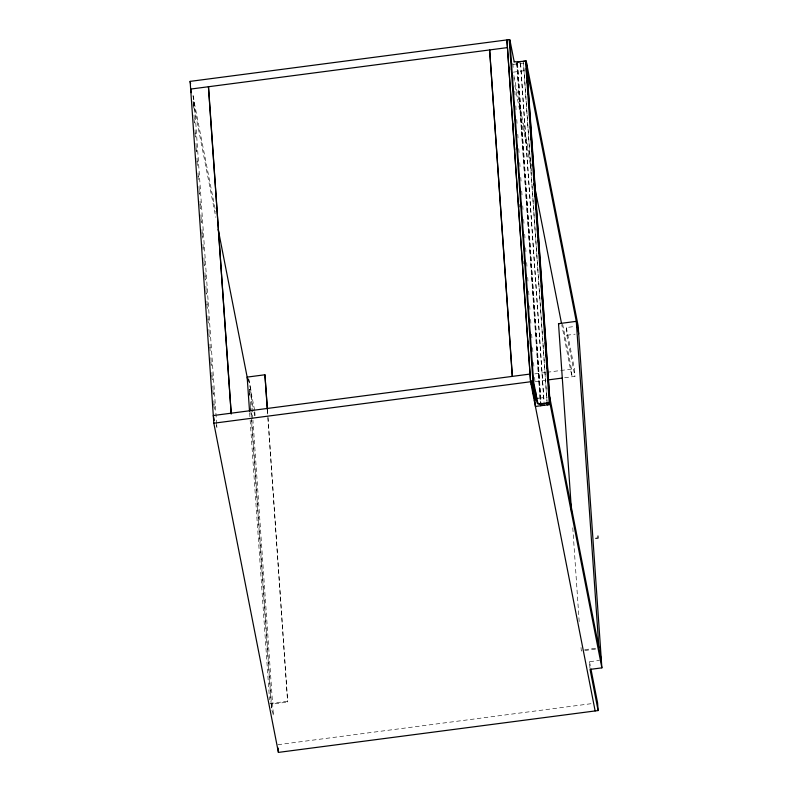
<?xml version="1.0" encoding="UTF-8"?>
<svg xmlns="http://www.w3.org/2000/svg" width="792" height="792" viewBox="0 0 792 792"><rect width="100%" height="100%" fill="white"/><g stroke="black" fill="none" stroke-linecap="round" stroke-linejoin="round"><path stroke-width="0.59" stroke-dasharray="3.96 2.97" d="M216.661 424.017L194.268 101.257L193.07 101.416L193.505 107.573M512.84 64.459L524.225 62.964M513.374 72.151L527.036 70.359M564.637 377.744L574.933 376.398L566.864 335.254L566.329 327.561L574.616 326.472M566.864 335.254L575.15 334.165M252.836 418.859L250.787 389.288L249.589 389.446L250.015 395.604M534.758 373.903L545.757 372.458M546.985 372.299L574.398 368.706L574.933 376.398M535.283 381.595L546.292 380.15M539.431 398.158L547.401 397.119M584.714 649.678L596.554 648.123M595.525 649.113L581.328 650.974L580.823 645.213M269.805 703.563L287.565 701.237L287.734 702.068L271.171 704.236L250.915 412.276M589.961 668.299L589.505 661.716L598.98 660.469M277.883 744.708L592.178 703.563M516.711 62.261L540.659 404.514M566.329 327.561L574.398 368.706M513.85 75.527L531.699 166.508M562.637 324.215L571.438 369.102L571.972 376.784L561.746 324.621M514.859 85.645L531.511 170.557M589.505 661.716L590.693 667.765M193.139 95.505L194.268 101.257M250.787 389.288L248.52 377.774L248.777 381.477M192.971 95.901L215.761 212.078M248.53 379.091L254.697 410.563M193.03 101.168L215.82 217.355M249.539 389.209L253.806 410.989M254.044 412.196L254.757 415.83M216.236 424.264L216.691 426.561M271.171 704.236L273.428 715.75L252.915 420.087M572.784 527.779L579.368 624.274M547.084 402.425L523.462 62.647L546.916 400.782M520.582 63.439L544.035 401.584M520.502 63.033L544.213 404.87M517.542 63.419L540.995 401.554M517.384 63.419L541.015 404.029M516.79 63.499L540.253 401.633M512.81 63.469L513.147 67.587M513.84 77.458L514.097 81.16M514.78 91.031L515.117 95.971M515.81 105.841L516.067 110.365M516.75 119.414L517.087 124.354M517.77 134.224L518.027 137.927M518.72 148.619L519.057 152.737M519.74 162.607L520.087 167.548M520.77 177.418L521.027 181.12M521.71 190.991L522.057 195.931M522.74 205.801L522.997 209.504M523.68 219.374L524.027 224.314M524.71 234.185L524.967 237.887M525.65 247.757L525.987 252.697M526.68 262.568L526.937 266.27M527.7 277.378L527.957 281.081M528.64 290.951L528.987 295.891M529.67 305.762L529.927 309.464M530.61 319.334L530.957 324.274M531.64 334.145L531.897 337.847M532.58 347.718L532.927 352.658M533.61 362.528L533.867 366.231M534.64 377.338L534.897 381.041M267.478 410.108L287.734 702.068M267.32 409.276L267.825 416.661M267.914 417.899L287.565 701.237M254.777 411.662L255.083 416.057M250.44 401.762L251.123 411.622M251.213 412.85L251.638 419.017M251.717 420.245L271.884 710.978M249.46 391.327L249.807 396.257M250.49 406.108L250.826 411.038M249.638 412.83L250.064 418.988M250.153 420.215L269.547 699.861M216.741 425.255L216.919 427.72M194.01 114.969L194.525 122.354M195.04 129.749L195.555 137.135M195.98 143.303L196.574 151.925M197 158.083L197.515 165.469M198.03 172.864L198.455 179.022M198.97 186.417L199.485 193.812M200 201.198L200.505 208.593M200.94 214.751L201.445 222.146M201.96 229.531L202.564 238.154M202.99 244.312L203.415 250.48M203.93 257.865L204.435 265.261M204.95 272.646L205.465 280.041M205.89 286.199L206.405 293.594M206.92 300.98L207.425 308.375M207.94 315.77L208.454 323.156M208.88 329.323L209.395 336.709M209.91 344.104L210.335 350.262M210.85 357.657L211.365 365.043M211.87 372.438L212.385 379.823M212.81 385.991L213.414 394.614M213.84 400.772L214.434 409.395M193.04 104.524L193.297 108.227M194.06 119.315L194.317 123.007M195 132.858L195.347 137.788M196.03 147.649L196.287 151.341M196.97 161.192L197.228 164.894M197.99 175.982L198.248 179.675M199.02 190.763L199.277 194.456M199.96 204.316L200.307 209.237M200.99 219.097L201.237 222.79M201.93 232.65L202.267 237.58M202.95 247.431L203.118 249.896M203.98 262.211L204.237 265.914M204.92 275.764L205.257 280.695M205.94 290.545L206.197 294.248M206.88 304.098L207.227 309.028M207.91 318.879L208.167 322.582M208.93 333.67L209.108 336.125M209.87 347.213L210.127 350.915M210.9 362.003L211.157 365.696M211.84 375.547L212.177 380.477M212.86 390.337L213.117 394.03M213.8 403.88L214.147 408.811"/><path stroke-width="1.19" d="M530.61 381.962L533.61 381.784L537.649 402.356A2.396 1.673 -4 0 0 540.342 403.692L549.896 402.861L601.88 667.854L590.04 669.398L598.108 710.553L278.408 752.4L213.83 423.215L190.12 81.378L509.226 39.61L509.899 39.937L513.939 60.519A2.396 1.673 -4 0 0 516.632 61.845L526.185 61.024L578.17 326.007L601.88 667.854M507.395 47.609L190.654 89.07L191.367 92.704M517.305 62.182L520.849 61.717M523.225 61.41L525.591 61.103L525.829 62.33M571.596 512.167L558.518 323.68L576.279 321.354L598.93 647.816M267.389 408.87L264.924 374.774L247.163 377.101L249.559 411.592M530.036 374.062L213.295 415.533L214.246 420.364M213.83 423.215L530.571 381.754L595.148 710.939M548.737 379.833L562.191 378.071M531.056 384.229L531.65 384.15L531.472 381.685M535.58 391.733L535.927 396.673L534.145 396.901L533.501 393.614L532.907 393.693L532.056 381.348M534.877 398.752L538.293 398.307M534.283 400.683L534.877 400.603L534.234 397.317L536.006 397.079L537.134 402.841A2.396 1.673 -4 0 0 539.827 404.177L540.421 404.098L540.738 405.752M549.371 401.702L549.539 404.177L547.252 404.9L547.084 402.425M595.732 538.392L598.099 538.085L597.95 535.946M600.148 660.32L601.346 660.162L549.678 396.822M527.036 70.359L578.704 333.699M534.135 183.902L534.61 186.328M535.085 188.753L561.508 323.413M558.518 323.68L558.687 324.512M549.539 404.177L549.302 402.94L541.015 404.029L541.253 405.257L544.292 405.286M590.931 668.973L597.584 702.86L598.108 710.553M535.927 396.673L533.016 381.863L531.244 382.09L531.65 384.15M531.363 380.803L532.571 387.001M533.036 389.347L533.501 391.703M190.12 81.378L190.595 83.794M218.196 229.452L247.599 379.348M526.502 62.667L550.212 404.504L535.412 406.445L534.62 396.901M526.185 61.024L549.896 402.861M526.264 68.508L526.512 72.211M527.116 80.843L527.284 83.309M527.888 91.951L528.056 94.416M528.66 103.059L528.828 105.524M529.422 114.167L529.601 116.632M530.284 126.502L530.452 128.977M531.056 137.61L531.224 140.085M531.828 148.718L531.996 151.183M532.59 159.826L532.769 162.291M534.224 183.269L534.392 185.744M534.986 194.377L535.164 196.852M535.758 205.484L536.016 209.187M536.62 217.83L536.788 220.295M537.392 228.938L537.56 231.403M538.154 240.045L538.332 242.51M538.926 251.143L539.095 253.618M539.788 263.488L539.956 265.954M540.55 274.596L540.728 277.061M541.322 285.704L541.5 288.169M542.094 296.812L542.263 299.277M543.718 320.255L543.896 322.72M544.49 331.363L544.658 333.828M545.262 342.471L545.52 346.173M546.114 354.816L546.292 357.281M546.886 365.914L547.064 368.389M547.658 377.022L547.826 379.497M548.43 388.13L548.599 390.605M525.512 60.687L549.222 402.524M509.899 39.937L533.61 381.784M533.848 385.803L534.194 390.733M533.204 383.328L534.145 396.901M509.226 39.61L532.937 381.447M532.65 381.269L533.501 393.614M509.414 67.399L509.583 69.864M513.355 124.166L513.523 126.641M518.918 204.385L519.087 206.851M522.859 261.152L523.027 263.617M528.422 341.362L528.591 343.837M514.622 147.282L514.79 149.747M524.126 284.269L524.294 286.734M530.61 381.912L506.92 40.016L530.571 381.754M512.355 375.992L489.634 49.936L512.276 376.388M264.924 374.774L267.32 409.276M278.111 748.004L278.408 752.4M514.345 62.073A2.396 1.673 -4 0 1 513.909 61.786M208.573 87.575L208.415 86.744L231.224 414.038L208.573 87.575"/></g></svg>
